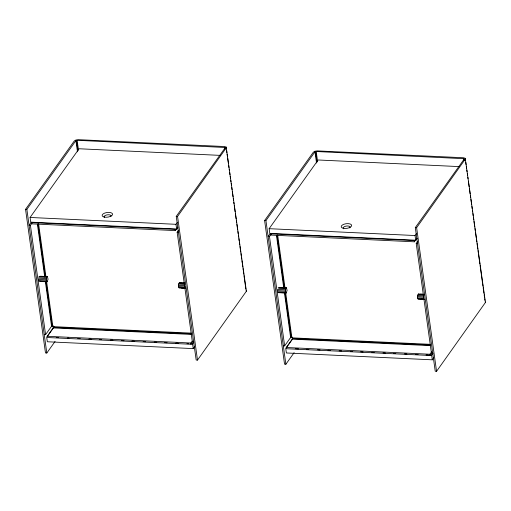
<?xml version="1.0" encoding="UTF-8"?>
<svg xmlns="http://www.w3.org/2000/svg" width="511" height="511" viewBox="0 0 511 511"><rect width="100%" height="100%" fill="white"/><g stroke="black" fill="none" stroke-linecap="round" stroke-linejoin="round"><path stroke-width="0.77" d="M47.133 281.804L46.38 280.922L46.22 279.798L46.527 277.422L47.363 276.566L48.053 279.198L47.133 281.804L40.12 281.472M286.198 293.02L285.438 292.139L285.285 291.015L285.592 288.638L286.428 287.782L287.118 290.414L286.198 293.02L278.406 292.656M193.228 341.22L191.057 344.267L47.619 337.535L47.446 336.283L53.093 328.362L53.457 325.992L51.228 326.721L45.581 334.648L44.259 334.584M432.293 352.437L430.121 355.484L286.684 348.751L286.511 347.506L292.158 339.579L292.516 337.209L290.293 337.943L284.646 345.864L283.324 345.8M185.378 288.293L179.144 288.006L178.499 286.601L178.607 284.148L179.367 282.768L184.822 283.024M424.443 299.516L418.202 299.222L417.564 297.817L417.672 295.364L418.432 293.985L423.108 294.208M226.45 147.558L177.56 216.447L197.495 360.102L196.173 360.038L176.244 216.389L224.961 148.069L224.885 147.475L77.813 140.327L75.59 141.055L26.866 209.376L46.801 353.031L45.485 352.967L25.55 209.318L74.267 140.991L75.871 140.008L78.272 139.675L224.355 146.536L226.143 147.059L246.385 291.213L197.495 360.102M465.515 158.78L416.625 227.67L436.56 371.325L435.238 371.261L415.309 227.606L464.026 159.285L463.95 158.691L316.877 151.543L314.655 152.272L265.931 220.599L285.866 364.247L284.55 364.19L264.615 220.535L313.332 152.214L314.936 151.224L317.337 150.898L463.413 157.752L465.208 158.276L485.45 302.435L436.56 371.325M110.727 216.709L111.059 215.961L110.619 215.278A3.52 1.565 -7.9 0 0 106.243 215.074L104.787 215.738L104.167 216.402L104.199 217.181A3.52 1.565 -7.9 0 0 104.698 217.603M349.792 227.932L350.124 227.178L349.684 226.501A3.52 1.565 -7.9 0 0 345.308 226.296L343.852 226.961L343.232 227.619L343.264 228.398A3.52 1.565 -7.9 0 0 343.762 228.826M178.02 227.05L176.634 228.998L30.724 222.151L30.072 217.462L79.064 148.758L220.196 155.382M31.267 222.234L29.095 225.281L30.411 225.345L32.155 222.905M54.064 326.701L46.673 337.068L47.319 341.757L193.235 348.604L194.621 346.656M46.801 353.031L55.073 341.431M176.634 228.998L175.988 224.31L177.374 222.368M175.286 230.589L175.113 229.343L31.669 222.611L31.848 223.863L175.286 230.589L177.458 227.542M193.637 341.591L192.315 341.533L177.151 232.23L178.454 230.404M417.085 238.273L415.699 240.215L269.789 233.367L269.137 228.685L318.129 159.981L459.255 166.605M191.057 344.267L190.884 343.015L192.187 341.188M270.332 233.457L268.16 236.504L269.476 236.561L271.213 234.127M193.235 348.604L192.583 343.916L193.969 341.974M292.669 338.569L285.732 348.291L286.384 352.973L432.293 359.821L433.679 357.879M285.866 364.247L294.138 352.647M415.699 240.215L415.047 235.533L416.433 233.584M414.351 241.812L414.172 240.56L270.734 233.827L270.907 235.079L414.351 241.812L416.957 238.152M432.696 352.814L431.38 352.75L416.216 243.447L417.519 241.62M430.121 355.484L429.949 354.238L431.686 351.798M432.293 359.821L431.648 355.139L433.034 353.19M25.55 209.318L26.866 209.376M176.244 216.389L177.56 216.447M264.615 220.535L265.931 220.599M415.309 227.606L416.625 227.67M30.072 217.462L175.988 224.31M269.137 228.685L415.047 235.533M177.151 232.23L178.467 232.294M416.216 243.447L417.532 243.511M40.35 276.234L47.363 276.566M279.408 287.457L286.428 287.782M39.123 276.342L46.923 276.713M180.575 282.96L184.471 283.145M278.188 287.565L285.981 287.929M420.419 294.221L423.536 294.368M178.939 283.209L184.394 283.464M418.004 294.425L424.239 294.719M38.734 277.058L46.527 277.422M278.578 288.313L285.592 288.638M178.607 284.148L184.841 284.442M417.672 295.364L423.906 295.658M38.485 278.169L46.277 278.533M277.543 289.392L285.336 289.756M178.448 285.374L184.682 285.662M417.513 296.591L423.747 296.885M38.427 279.434L46.22 279.798M277.492 290.65L285.285 291.015M178.499 286.601L185.512 286.927M417.564 297.817L423.798 298.111M38.581 280.552L46.38 280.922M277.645 291.775L285.438 292.139M46.009 281.286L47.568 281.363M178.748 287.546L184.988 287.84M417.813 298.769L424.047 299.063M38.913 281.274L46.705 281.644M181.143 287.929L185.039 288.115M277.978 292.496L285.77 292.86M420.987 299.184L424.104 299.331M53.495 326.65L191.357 333.121M292.56 337.873L430.415 344.337M53.438 327.334L191.299 333.804M292.503 338.55L430.364 345.021M53.297 327.934L191.159 334.405M292.362 339.151L430.224 345.621M47.446 336.283L190.884 343.015M286.511 347.506L429.949 354.238M56.242 337.522L58.631 337.63M67.401 338.046L68.998 338.122M77.768 338.531L80.157 338.646M88.927 339.055L91.322 339.17M99.294 339.54L101.689 339.655M110.459 340.064L112.848 340.179M121.618 340.588L124.013 340.703M131.985 341.073L134.38 341.188M143.15 341.597L145.539 341.712M154.309 342.121L156.705 342.236M164.676 342.606L167.065 342.721M175.835 343.13L178.23 343.245M187 343.654L188.597 343.731M190.986 343.846L192.583 343.916M295.301 348.738L298.494 348.892M306.466 349.262L308.855 349.377M317.625 349.786L320.02 349.901M327.992 350.271L330.387 350.386M339.157 350.795L341.546 350.91M350.316 351.319L352.711 351.434M360.683 351.811L363.078 351.919M371.848 352.335L374.237 352.443M383.007 352.858L385.403 352.967M393.374 353.344L395.763 353.452M404.54 353.868L406.928 353.976M415.699 354.391L418.094 354.5M426.065 354.877L428.454 354.985M430.051 355.062L431.648 355.139M418.432 293.985L418.86 294.144M179.367 282.768L179.795 282.928M485.143 301.931L485.45 302.435M246.078 290.714L246.385 291.213M465.317 159.068L465.54 160.646M465.757 162.223L466.083 164.593M466.307 166.171L466.632 168.541M466.85 170.118L467.073 171.696M467.29 173.274L467.622 175.643M467.84 177.221L468.057 178.799M468.389 181.169L469.155 186.694M469.373 188.272L470.139 193.797M470.356 195.374L470.688 197.744M470.906 199.322L471.672 204.847M471.889 206.425L472.221 208.795M472.439 210.372L472.656 211.95M472.879 213.528L473.205 215.898M473.422 217.475L473.754 219.845M473.972 221.423L474.738 226.948M474.955 228.526L475.287 230.895M475.505 232.473L476.271 237.998M476.488 239.576L476.82 241.946M477.038 243.523L477.804 249.049M478.021 250.626L478.353 252.996M478.571 254.574L479.337 260.099M479.554 261.677L479.886 264.046M480.104 265.624L480.327 267.202M480.544 268.78L481.419 275.097M481.637 276.675L482.403 282.2M482.627 283.777L482.952 286.147M483.17 287.725L483.936 293.25M484.16 294.828L484.485 297.191M484.703 298.775L484.926 300.353M463.95 158.691L464.173 160.269M463.541 158.493L463.758 160.071M316.2 151.575L317.625 161.834M315.543 151.729L316.967 161.987M315 151.971L316.533 163.022M277.658 235.022L284.972 287.706M285.623 292.42L291.845 337.241M277 235.169L284.308 287.853M284.966 292.573L291.181 337.394M276.457 235.418L283.765 288.102M284.423 292.816L290.638 337.637M269.476 236.561L284.646 345.864M226.143 147.059L226.367 148.637M226.584 150.215L226.916 152.585M227.133 154.162L227.459 156.532M227.682 158.11L228.449 163.635M228.666 165.213L228.992 167.582M229.215 169.16L229.433 170.738M229.65 172.316L229.982 174.685M230.199 176.263L230.525 178.633M230.748 180.211L230.966 181.788M231.183 183.366L231.515 185.736M231.732 187.313L232.058 189.683M232.281 191.261L233.048 196.786M233.265 198.364L233.591 200.734M233.814 202.311L234.032 203.889M234.249 205.467L235.13 211.784M235.347 213.362L236.114 218.887M236.331 220.465L236.663 222.834M236.88 224.412L237.647 229.937M237.864 231.515L238.196 233.878M238.413 235.462L238.631 237.04M238.854 238.618L239.18 240.988M239.397 242.565L239.729 244.929M239.946 246.513L240.713 252.038M240.93 253.616L241.262 255.979M241.479 257.563L241.697 259.141M241.92 260.719L242.246 263.088M242.463 264.666L242.795 267.029M243.012 268.614L243.23 270.191M243.453 271.769L243.779 274.139M243.996 275.716L244.328 278.08M244.545 279.664L245.312 285.189M245.529 286.767L245.861 289.13M224.885 147.475L225.108 149.052M224.476 147.27L224.699 148.848M77.142 140.359L78.451 149.832M76.478 140.506L77.902 150.771M75.935 140.755L77.468 151.805M38.593 223.799L45.907 276.483M46.558 281.203L52.78 326.024M37.935 223.952L45.249 276.636M45.901 281.357L52.122 326.178M37.392 224.195L44.7 276.879M45.358 281.599L51.573 326.42M30.411 225.345L45.581 334.648M104.634 217.149A5.282 2.351 -7.9 0 0 112.592 214.301A5.282 2.351 -7.9 0 0 104.832 213.03A5.282 2.351 -7.9 0 0 104.634 217.149M343.699 228.366A5.282 2.351 -7.9 0 0 351.657 225.517A5.282 2.351 -7.9 0 0 343.897 224.252A5.282 2.351 -7.9 0 0 343.699 228.366"/></g></svg>
